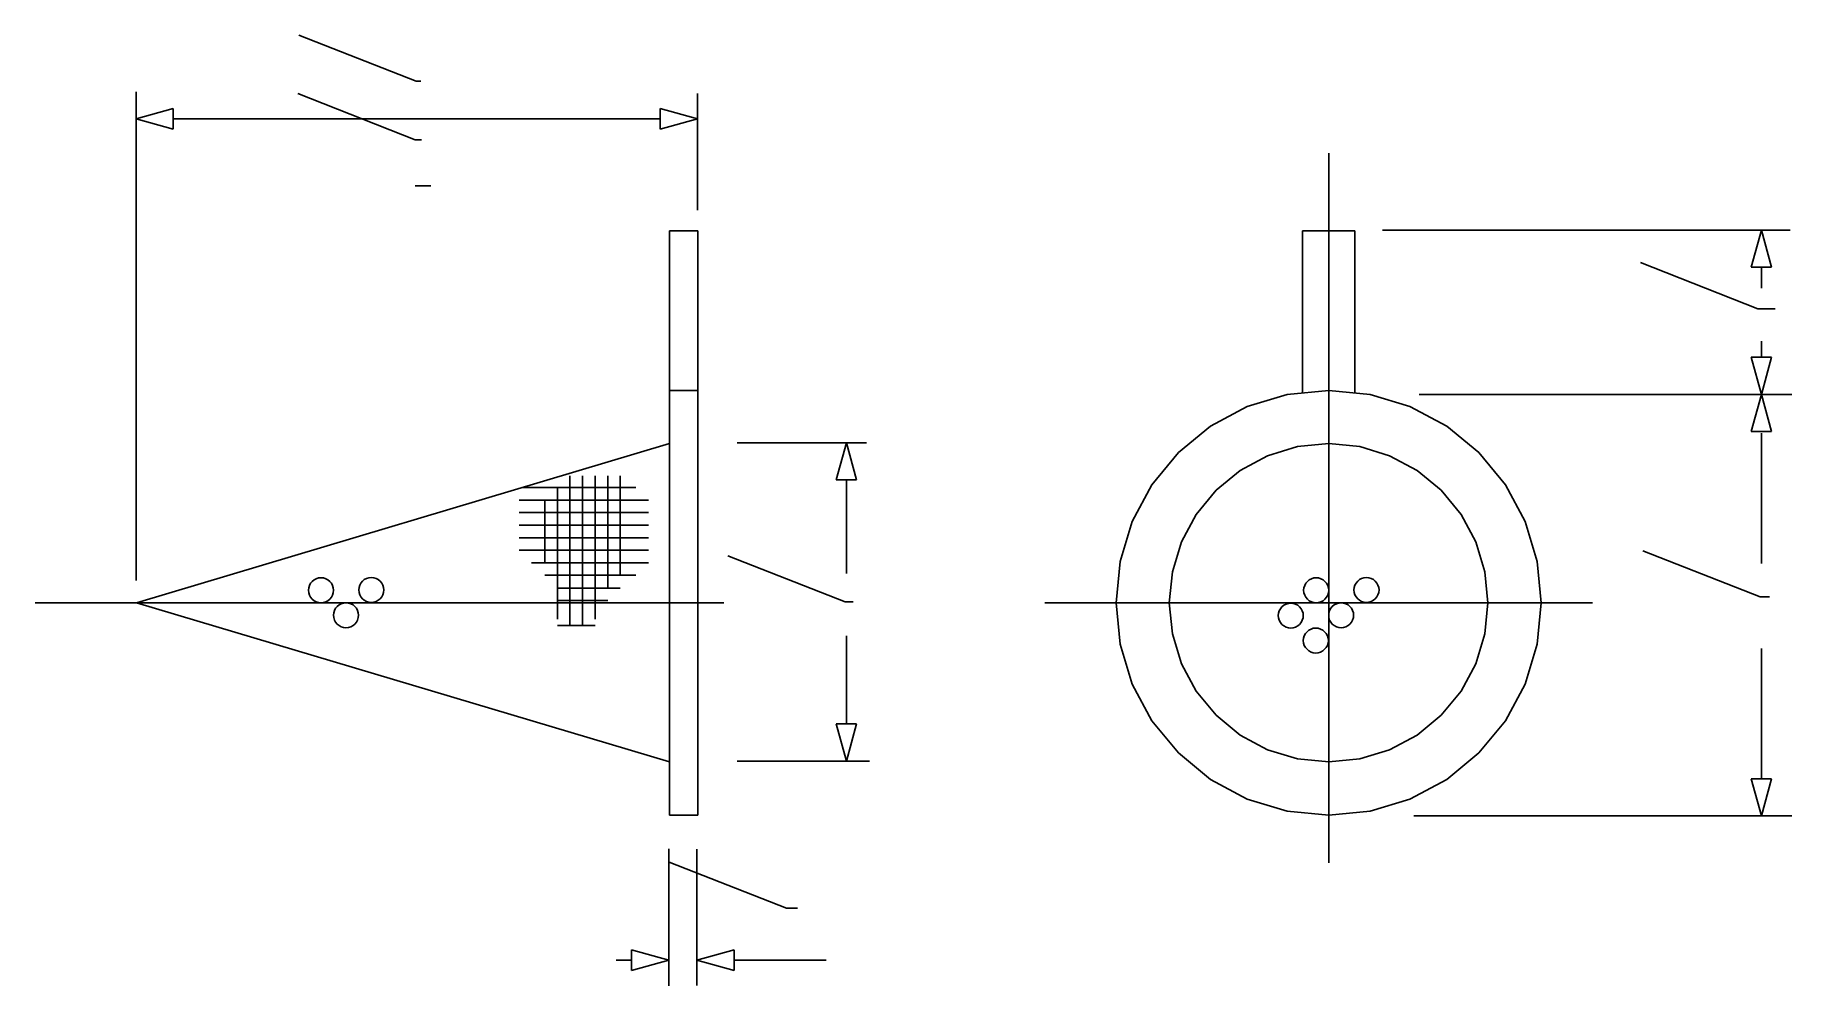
# Model space of a CAD drawing. Extents: x 320 to 1440, y 338 to 945.
import ezdxf

# ---------------------------------------------------------------- set-up
doc = ezdxf.new("R2010")
doc.units = 0
doc.header["$MEASUREMENT"] = 0
doc.layers.get('0').update_dxf_attribs({"linetype": 'CONTINUOUS'})
doc.layers.add('-1', color=7, linetype='CONTINUOUS')
doc.layers.add('1', color=7, linetype='CONTINUOUS')

msp = doc.modelspace()

# ---------------------------------------------------------------- linework, layer by layer
at = {"layer": '-1', "color": 5, "linetype": 'Continuous'}
for p, q in [((563, 915.2), (566, 915.2)), ((562.4, 877.9), (566.4, 877.9)), ((1418.6, 770.1), (1429.6, 770.1)), ((836.7, 583), (841.7, 583)), ((1420, 586.2), (1426, 586.2)), ((799.2, 387.6), (806.2, 387.6))]:
    msp.add_line(p, q, dxfattribs=at)
at = {"layer": '-1', "color": 2, "linetype": 'Continuous'}
msp.add_line((562.4, 848.5), (572.4, 848.5), dxfattribs=at)
at = {"linetype": 'Continuous'}
for p, q in [((563, 915.2), (488.2, 944.6)), ((562.4, 877.9), (487.6, 907.3)), ((1418.6, 770.1), (1343.8, 799.5)), ((836.7, 583), (761.9, 612.5)), ((1420, 586.2), (1345.2, 615.6)), ((799.2, 387.6), (724.4, 417))]:
    msp.add_line(p, q, dxfattribs=at)
at = {"layer": '1', "color": 3, "linetype": 'Continuous'}
for p, q in [((384.5, 908.4), (384.5, 596.8)), ((742.4, 907.3), (742.4, 833)), ((384.5, 891.2), (408.2, 897.8)), ((408.2, 897.8), (408.2, 884.7)), ((408.2, 897.8), (408.2, 884.7)), ((718.7, 897.8), (718.7, 884.7)), ((742.4, 891.2), (718.7, 897.8)), ((718.7, 897.8), (718.7, 884.7)), ((384.5, 891.2), (408.2, 884.7)), ((718.7, 891.2), (408.2, 891.2)), ((742.4, 891.2), (718.7, 884.7)), ((1179.2, 820.2), (1439.2, 820.2)), ((1420.8, 820.2), (1414.2, 796.5)), ((1420.8, 820.2), (1427.3, 796.5)), ((1414.2, 796.5), (1427.3, 796.5)), ((1414.2, 796.5), (1427.3, 796.5)), ((1420.8, 796.5), (1420.8, 783.1)), ((1420.8, 739.1), (1420.8, 749.4)), ((1414.2, 739.1), (1427.3, 739.1)), ((1420.8, 715.4), (1414.2, 739.1)), ((1414.2, 739.1), (1427.3, 739.1)), ((1420.8, 715.4), (1427.3, 739.1)), ((1202.5, 715.4), (1440.2, 715.4)), ((1420.8, 715.4), (1414.2, 691.7)), ((1420.8, 715.4), (1427.3, 691.7)), ((767.8, 684.6), (850.2, 684.6)), ((837.4, 684.6), (830.8, 660.9)), ((837.4, 684.6), (843.9, 660.9)), ((1414.2, 691.7), (1427.3, 691.7)), ((1414.2, 691.7), (1427.3, 691.7)), ((1420.8, 690.6), (1420.8, 607.6)), ((830.8, 660.9), (843.9, 660.9)), ((830.8, 660.9), (843.9, 660.9)), ((837.4, 660.9), (837.4, 601.2)), ((837.4, 505.2), (837.4, 561.4)), ((1420.8, 470.2), (1420.8, 553.3)), ((830.8, 505.2), (843.9, 505.2)), ((837.4, 481.5), (830.8, 505.2)), ((830.8, 505.2), (843.9, 505.2)), ((837.4, 481.5), (843.9, 505.2)), ((767.8, 481.5), (852.2, 481.5)), ((1414.2, 470.2), (1427.3, 470.2)), ((1420.8, 446.5), (1414.2, 470.2)), ((1414.2, 470.2), (1427.3, 470.2)), ((1420.8, 446.5), (1427.3, 470.2)), ((1199.3, 446.5), (1440.2, 446.5)), ((724.1, 425.6), (724.1, 338.1)), ((742.1, 425.3), (742.1, 338.3)), ((700.4, 361), (700.4, 347.9)), ((724.1, 354.5), (700.4, 361)), ((700.4, 361), (700.4, 347.9)), ((742.1, 354.5), (765.8, 361)), ((765.8, 361), (765.8, 347.9)), ((765.8, 361), (765.8, 347.9)), ((700.4, 354.5), (690.6, 354.5)), ((724.1, 354.5), (700.4, 347.9)), ((742.1, 354.5), (765.8, 347.9)), ((824.4, 354.5), (765.8, 354.5))]:
    msp.add_line(p, q, dxfattribs=at)
at = {"layer": '1', "color": 4, "linetype": 'Continuous'}
for p, q in [((1144.9, 416.7), (1144.9, 869.4)), ((320.1, 582.5), (759.2, 582.5)), ((964, 582.5), (1313.1, 582.5))]:
    msp.add_line(p, q, dxfattribs=at)
at = {"layer": '1', "color": 7, "linetype": 'Continuous'}
for p, q in [((724.6, 447), (724.6, 819.7)), ((724.6, 819.7), (742.6, 819.7)), ((742.6, 819.7), (742.6, 447)), ((1128.2, 716.4), (1128.2, 819.7)), ((1128.2, 819.7), (1144.9, 819.7)), ((1161.6, 819.7), (1144.9, 819.7)), ((1161.6, 716.4), (1161.6, 819.7)), ((742.6, 718), (724.6, 718)), ((1118.4, 715.4), (1144.9, 718)), ((1144.9, 718), (1171.3, 715.4)), ((1069.6, 695.2), (1093, 707.7)), ((1093, 707.7), (1118.4, 715.4)), ((1171.3, 715.4), (1196.7, 707.7)), ((1196.7, 707.7), (1220.2, 695.2)), ((1049.1, 678.3), (1069.6, 695.2)), ((1220.2, 695.2), (1240.7, 678.3)), ((384.7, 582.5), (724.6, 684)), ((1125.1, 682.1), (1144.9, 684)), ((1144.9, 684), (1164.7, 682.1)), ((1032.2, 657.8), (1049.1, 678.3)), ((1088.5, 666.9), (1106, 676.3)), ((1106, 676.3), (1125.1, 682.1)), ((1164.7, 682.1), (1183.7, 676.3)), ((1183.7, 676.3), (1201.3, 666.9)), ((1240.7, 678.3), (1257.6, 657.8)), ((661.1, 663.5), (661.1, 567.9)), ((669.2, 663.5), (669.2, 567.9)), ((677.2, 663.5), (677.2, 572.1)), ((685.2, 663.5), (685.2, 591.9)), ((693.2, 663.5), (693.2, 600)), ((1073.1, 654.3), (1088.5, 666.9)), ((1201.3, 666.9), (1216.7, 654.3)), ((630.8, 656), (703.2, 656)), ((653.1, 656.1), (653.1, 572.1)), ((1019.7, 634.4), (1032.2, 657.8)), ((1060.5, 638.9), (1073.1, 654.3)), ((1216.7, 654.3), (1229.3, 638.9)), ((1257.6, 657.8), (1270.1, 634.4)), ((628.7, 648), (711.3, 648)), ((628.7, 640), (711.3, 640)), ((645.1, 648), (645.1, 608)), ((1051.1, 621.4), (1060.5, 638.9)), ((1229.3, 638.9), (1238.7, 621.4)), ((628.7, 632), (711.3, 632)), ((1012, 608.9), (1019.7, 634.4)), ((1270.1, 634.4), (1277.8, 608.9)), ((628.7, 624), (711.3, 624)), ((1045.3, 602.3), (1051.1, 621.4)), ((1238.7, 621.4), (1244.5, 602.3)), ((628.7, 616), (711.3, 616)), ((636.6, 608), (711.3, 608)), ((1009.4, 582.5), (1012, 608.9)), ((1277.8, 608.9), (1280.4, 582.5)), ((495, 593.5), (495.8, 594.9)), ((495.8, 594.9), (496.8, 596.1)), ((496.8, 596.1), (498, 597.1)), ((498, 597.1), (499.3, 597.8)), ((499.3, 597.8), (500.8, 598.3)), ((500.8, 598.3), (502.4, 598.4)), ((502.4, 598.4), (503.9, 598.3)), ((503.9, 598.3), (505.4, 597.8)), ((505.4, 597.8), (506.8, 597.1)), ((506.8, 597.1), (508, 596.1)), ((508, 596.1), (509, 594.9)), ((509, 594.9), (509.8, 593.5)), ((526.7, 592.2), (527.1, 593.7)), ((527.1, 593.7), (527.8, 595.1)), ((527.8, 595.1), (528.8, 596.3)), ((528.8, 596.3), (530, 597.3)), ((530, 597.3), (531.4, 598)), ((531.4, 598), (532.9, 598.5)), ((532.9, 598.5), (534.5, 598.6)), ((534.5, 598.6), (536, 598.5)), ((536, 598.5), (537.5, 598)), ((537.5, 598), (538.9, 597.3)), ((538.9, 597.3), (540.1, 596.3)), ((540.1, 596.3), (541.1, 595.1)), ((541.1, 595.1), (541.8, 593.7)), ((541.8, 593.7), (542.3, 592.2)), ((645.1, 600), (703.2, 600)), ((1043.3, 582.5), (1045.3, 602.3)), ((1129.6, 593.5), (1130.3, 594.9)), ((1130.3, 594.9), (1131.3, 596.1)), ((1131.3, 596.1), (1132.5, 597.1)), ((1132.5, 597.1), (1133.9, 597.8)), ((1133.9, 597.8), (1135.4, 598.3)), ((1135.4, 598.3), (1136.9, 598.4)), ((1136.9, 598.4), (1138.5, 598.3)), ((1138.5, 598.3), (1140, 597.8)), ((1140, 597.8), (1141.3, 597.1)), ((1141.3, 597.1), (1142.5, 596.1)), ((1142.5, 596.1), (1143.5, 594.9)), ((1143.5, 594.9), (1144.3, 593.5)), ((1161.2, 592.2), (1161.6, 593.7)), ((1161.6, 593.7), (1162.4, 595.1)), ((1162.4, 595.1), (1163.4, 596.3)), ((1163.4, 596.3), (1164.6, 597.3)), ((1164.6, 597.3), (1165.9, 598)), ((1165.9, 598), (1167.4, 598.5)), ((1167.4, 598.5), (1169, 598.6)), ((1169, 598.6), (1170.5, 598.5)), ((1170.5, 598.5), (1172, 598)), ((1172, 598), (1173.4, 597.3)), ((1173.4, 597.3), (1174.6, 596.3)), ((1174.6, 596.3), (1175.6, 595.1)), ((1175.6, 595.1), (1176.3, 593.7)), ((1176.3, 593.7), (1176.8, 592.2)), ((1244.5, 602.3), (1246.4, 582.5)), ((724.6, 481), (384.7, 582.5)), ((494.4, 590.5), (494.6, 592)), ((494.6, 588.9), (494.4, 590.5)), ((494.6, 592), (495, 593.5)), ((495, 587.4), (494.6, 588.9)), ((495.8, 586), (495, 587.4)), ((496.8, 584.8), (495.8, 586)), ((498, 583.8), (496.8, 584.8)), ((499.3, 583.1), (498, 583.8)), ((500.8, 582.6), (499.3, 583.1)), ((502.4, 582.5), (500.8, 582.6)), ((503.9, 582.6), (502.4, 582.5)), ((505.4, 583.1), (503.9, 582.6)), ((506.8, 583.8), (505.4, 583.1)), ((508, 584.8), (506.8, 583.8)), ((509, 586), (508, 584.8)), ((509.8, 587.4), (509, 586)), ((509.8, 593.5), (510.2, 592)), ((510.2, 588.9), (509.8, 587.4)), ((510.2, 592), (510.4, 590.5)), ((510.4, 590.5), (510.2, 588.9)), ((516.8, 582.3), (518.3, 582.5)), ((518.3, 582.5), (519.9, 582.3)), ((526.5, 590.7), (526.7, 592.2)), ((526.7, 589.1), (526.5, 590.7)), ((527.1, 587.6), (526.7, 589.1)), ((527.8, 586.2), (527.1, 587.6)), ((528.8, 585), (527.8, 586.2)), ((530, 584.1), (528.8, 585)), ((531.4, 583.3), (530, 584.1)), ((532.9, 582.9), (531.4, 583.3)), ((534.5, 582.7), (532.9, 582.9)), ((536, 582.9), (534.5, 582.7)), ((537.5, 583.3), (536, 582.9)), ((538.9, 584.1), (537.5, 583.3)), ((540.1, 585), (538.9, 584.1)), ((541.1, 586.2), (540.1, 585)), ((541.8, 587.6), (541.1, 586.2)), ((542.3, 589.1), (541.8, 587.6)), ((542.3, 592.2), (542.4, 590.7)), ((542.4, 590.7), (542.3, 589.1)), ((653.1, 591.9), (693.2, 591.9)), ((653.1, 583.9), (685.2, 583.9)), ((1012, 556.1), (1009.4, 582.5)), ((1045.3, 562.7), (1043.3, 582.5)), ((1128.9, 590.5), (1129.1, 592)), ((1129.1, 588.9), (1128.9, 590.5)), ((1129.1, 592), (1129.6, 593.5)), ((1129.6, 587.4), (1129.1, 588.9)), ((1130.3, 586), (1129.6, 587.4)), ((1131.3, 584.8), (1130.3, 586)), ((1132.5, 583.8), (1131.3, 584.8)), ((1133.9, 583.1), (1132.5, 583.8)), ((1135.4, 582.6), (1133.9, 583.1)), ((1136.9, 582.5), (1135.4, 582.6)), ((1138.5, 582.6), (1136.9, 582.5)), ((1140, 583.1), (1138.5, 582.6)), ((1141.3, 583.8), (1140, 583.1)), ((1142.5, 584.8), (1141.3, 583.8)), ((1143.5, 586), (1142.5, 584.8)), ((1144.3, 587.4), (1143.5, 586)), ((1144.3, 593.5), (1144.7, 592)), ((1144.7, 588.9), (1144.3, 587.4)), ((1144.7, 592), (1144.9, 590.5)), ((1144.9, 590.5), (1144.7, 588.9)), ((1151.3, 582.3), (1152.8, 582.5)), ((1152.8, 582.5), (1154.4, 582.3)), ((1161, 590.7), (1161.2, 592.2)), ((1161.2, 589.1), (1161, 590.7)), ((1161.6, 587.6), (1161.2, 589.1)), ((1162.4, 586.2), (1161.6, 587.6)), ((1163.4, 585), (1162.4, 586.2)), ((1164.6, 584.1), (1163.4, 585)), ((1165.9, 583.3), (1164.6, 584.1)), ((1167.4, 582.9), (1165.9, 583.3)), ((1169, 582.7), (1167.4, 582.9)), ((1170.5, 582.9), (1169, 582.7)), ((1172, 583.3), (1170.5, 582.9)), ((1173.4, 584.1), (1172, 583.3)), ((1174.6, 585), (1173.4, 584.1)), ((1175.6, 586.2), (1174.6, 585)), ((1176.3, 587.6), (1175.6, 586.2)), ((1176.8, 589.1), (1176.3, 587.6)), ((1176.8, 592.2), (1177, 590.7)), ((1177, 590.7), (1176.8, 589.1)), ((1246.4, 582.5), (1244.5, 562.7)), ((1280.4, 582.5), (1277.8, 556.1)), ((510.4, 574.5), (510.5, 576.1)), ((510.5, 573), (510.4, 574.5)), ((510.5, 576.1), (511, 577.6)), ((511, 571.5), (510.5, 573)), ((511, 577.6), (511.7, 579)), ((511.7, 570.1), (511, 571.5)), ((511.7, 579), (512.7, 580.2)), ((512.7, 580.2), (513.9, 581.2)), ((513.9, 581.2), (515.3, 581.9)), ((515.3, 581.9), (516.8, 582.3)), ((519.9, 582.3), (521.4, 581.9)), ((521.4, 581.9), (522.8, 581.2)), ((522.8, 581.2), (524, 580.2)), ((524, 580.2), (525, 579)), ((525, 579), (525.7, 577.6)), ((525.7, 571.5), (525, 570.1)), ((525.7, 577.6), (526.1, 576.1)), ((526.1, 573), (525.7, 571.5)), ((526.1, 576.1), (526.3, 574.5)), ((526.3, 574.5), (526.1, 573)), ((1112.8, 574.3), (1113, 575.9)), ((1113, 572.8), (1112.8, 574.3)), ((1113, 575.9), (1113.4, 577.4)), ((1113.4, 571.3), (1113, 572.8)), ((1113.4, 577.4), (1114.1, 578.7)), ((1114.1, 569.9), (1113.4, 571.3)), ((1114.1, 578.7), (1115.1, 580)), ((1115.1, 580), (1116.3, 580.9)), ((1116.3, 580.9), (1117.7, 581.7)), ((1117.7, 581.7), (1119.2, 582.1)), ((1119.2, 582.1), (1120.8, 582.3)), ((1120.8, 582.3), (1122.3, 582.1)), ((1122.3, 582.1), (1123.8, 581.7)), ((1123.8, 581.7), (1125.2, 580.9)), ((1125.2, 580.9), (1126.4, 580)), ((1126.4, 580), (1127.4, 578.7)), ((1127.4, 578.7), (1128.1, 577.4)), ((1128.1, 571.3), (1127.4, 569.9)), ((1128.1, 577.4), (1128.6, 575.9)), ((1128.6, 572.8), (1128.1, 571.3)), ((1128.6, 575.9), (1128.7, 574.3)), ((1128.7, 574.3), (1128.6, 572.8)), ((1144.9, 574.5), (1145, 576.1)), ((1145, 573), (1144.9, 574.5)), ((1145, 576.1), (1145.5, 577.6)), ((1145.5, 571.5), (1145, 573)), ((1145.5, 577.6), (1146.2, 579)), ((1146.2, 570.1), (1145.5, 571.5)), ((1146.2, 579), (1147.2, 580.2)), ((1147.2, 580.2), (1148.4, 581.2)), ((1148.4, 581.2), (1149.8, 581.9)), ((1149.8, 581.9), (1151.3, 582.3)), ((1154.4, 582.3), (1155.9, 581.9)), ((1155.9, 581.9), (1157.3, 581.2)), ((1157.3, 581.2), (1158.5, 580.2)), ((1158.5, 580.2), (1159.5, 579)), ((1159.5, 579), (1160.2, 577.6)), ((1160.2, 571.5), (1159.5, 570.1)), ((1160.2, 577.6), (1160.7, 576.1)), ((1160.7, 573), (1160.2, 571.5)), ((1160.7, 576.1), (1160.8, 574.5)), ((1160.8, 574.5), (1160.7, 573)), ((512.7, 568.9), (511.7, 570.1)), ((513.9, 567.9), (512.7, 568.9)), ((515.3, 567.2), (513.9, 567.9)), ((516.8, 566.7), (515.3, 567.2)), ((518.3, 566.6), (516.8, 566.7)), ((519.9, 566.7), (518.3, 566.6)), ((521.4, 567.2), (519.9, 566.7)), ((522.8, 567.9), (521.4, 567.2)), ((524, 568.9), (522.8, 567.9)), ((525, 570.1), (524, 568.9)), ((653.1, 567.9), (677.2, 567.9)), ((1051.1, 543.6), (1045.3, 562.7)), ((1115.1, 568.7), (1114.1, 569.9)), ((1116.3, 567.7), (1115.1, 568.7)), ((1117.7, 567), (1116.3, 567.7)), ((1119.2, 566.5), (1117.7, 567)), ((1120.8, 566.4), (1119.2, 566.5)), ((1122.3, 566.5), (1120.8, 566.4)), ((1123.8, 567), (1122.3, 566.5)), ((1125.2, 567.7), (1123.8, 567)), ((1126.4, 568.7), (1125.2, 567.7)), ((1127.4, 569.9), (1126.4, 568.7)), ((1128.9, 559.9), (1129.3, 561.4)), ((1129.3, 561.4), (1130.1, 562.8)), ((1130.1, 562.8), (1131.1, 564)), ((1131.1, 564), (1132.3, 565)), ((1132.3, 565), (1133.7, 565.7)), ((1133.7, 565.7), (1135.1, 566.2)), ((1135.1, 566.2), (1136.7, 566.4)), ((1136.7, 566.4), (1138.3, 566.2)), ((1138.3, 566.2), (1139.7, 565.7)), ((1139.7, 565.7), (1141.1, 565)), ((1141.1, 565), (1142.3, 564)), ((1142.3, 564), (1143.3, 562.8)), ((1143.3, 562.8), (1144.1, 561.4)), ((1144.1, 561.4), (1144.5, 559.9)), ((1147.2, 568.9), (1146.2, 570.1)), ((1148.4, 567.9), (1147.2, 568.9)), ((1149.8, 567.2), (1148.4, 567.9)), ((1151.3, 566.7), (1149.8, 567.2)), ((1152.8, 566.6), (1151.3, 566.7)), ((1154.4, 566.7), (1152.8, 566.6)), ((1155.9, 567.2), (1154.4, 566.7)), ((1157.3, 567.9), (1155.9, 567.2)), ((1158.5, 568.9), (1157.3, 567.9)), ((1159.5, 570.1), (1158.5, 568.9)), ((1244.5, 562.7), (1238.7, 543.6)), ((1019.7, 530.6), (1012, 556.1)), ((1128.7, 558.4), (1128.9, 559.9)), ((1128.9, 556.8), (1128.7, 558.4)), ((1129.3, 555.3), (1128.9, 556.8)), ((1130.1, 554), (1129.3, 555.3)), ((1131.1, 552.8), (1130.1, 554)), ((1132.3, 551.8), (1131.1, 552.8)), ((1133.7, 551), (1132.3, 551.8)), ((1135.1, 550.6), (1133.7, 551)), ((1136.7, 550.4), (1135.1, 550.6)), ((1138.3, 550.6), (1136.7, 550.4)), ((1139.7, 551), (1138.3, 550.6)), ((1141.1, 551.8), (1139.7, 551)), ((1142.3, 552.8), (1141.1, 551.8)), ((1143.3, 554), (1142.3, 552.8)), ((1144.1, 555.3), (1143.3, 554)), ((1144.5, 556.8), (1144.1, 555.3)), ((1144.5, 559.9), (1144.7, 558.4)), ((1144.7, 558.4), (1144.5, 556.8)), ((1277.8, 556.1), (1270.1, 530.6)), ((1060.5, 526.1), (1051.1, 543.6)), ((1238.7, 543.6), (1229.3, 526.1)), ((1032.2, 507.2), (1019.7, 530.6)), ((1270.1, 530.6), (1257.6, 507.2)), ((1073.1, 510.7), (1060.5, 526.1)), ((1229.3, 526.1), (1216.7, 510.7)), ((1049.1, 486.7), (1032.2, 507.2)), ((1088.5, 498.1), (1073.1, 510.7)), ((1216.7, 510.7), (1201.3, 498.1)), ((1257.6, 507.2), (1240.7, 486.7)), ((1106, 488.7), (1088.5, 498.1)), ((1201.3, 498.1), (1183.7, 488.7)), ((1069.6, 469.8), (1049.1, 486.7)), ((1125.1, 482.9), (1106, 488.7)), ((1144.9, 481), (1125.1, 482.9)), ((1164.7, 482.9), (1144.9, 481)), ((1183.7, 488.7), (1164.7, 482.9)), ((1240.7, 486.7), (1220.2, 469.8)), ((1093, 457.3), (1069.6, 469.8)), ((1220.2, 469.8), (1196.7, 457.3)), ((1118.4, 449.6), (1093, 457.3)), ((1144.9, 447), (1118.4, 449.6)), ((1171.3, 449.6), (1144.9, 447)), ((1196.7, 457.3), (1171.3, 449.6)), ((742.6, 447), (724.6, 447))]:
    msp.add_line(p, q, dxfattribs=at)

doc.saveas('drawing.dxf')
